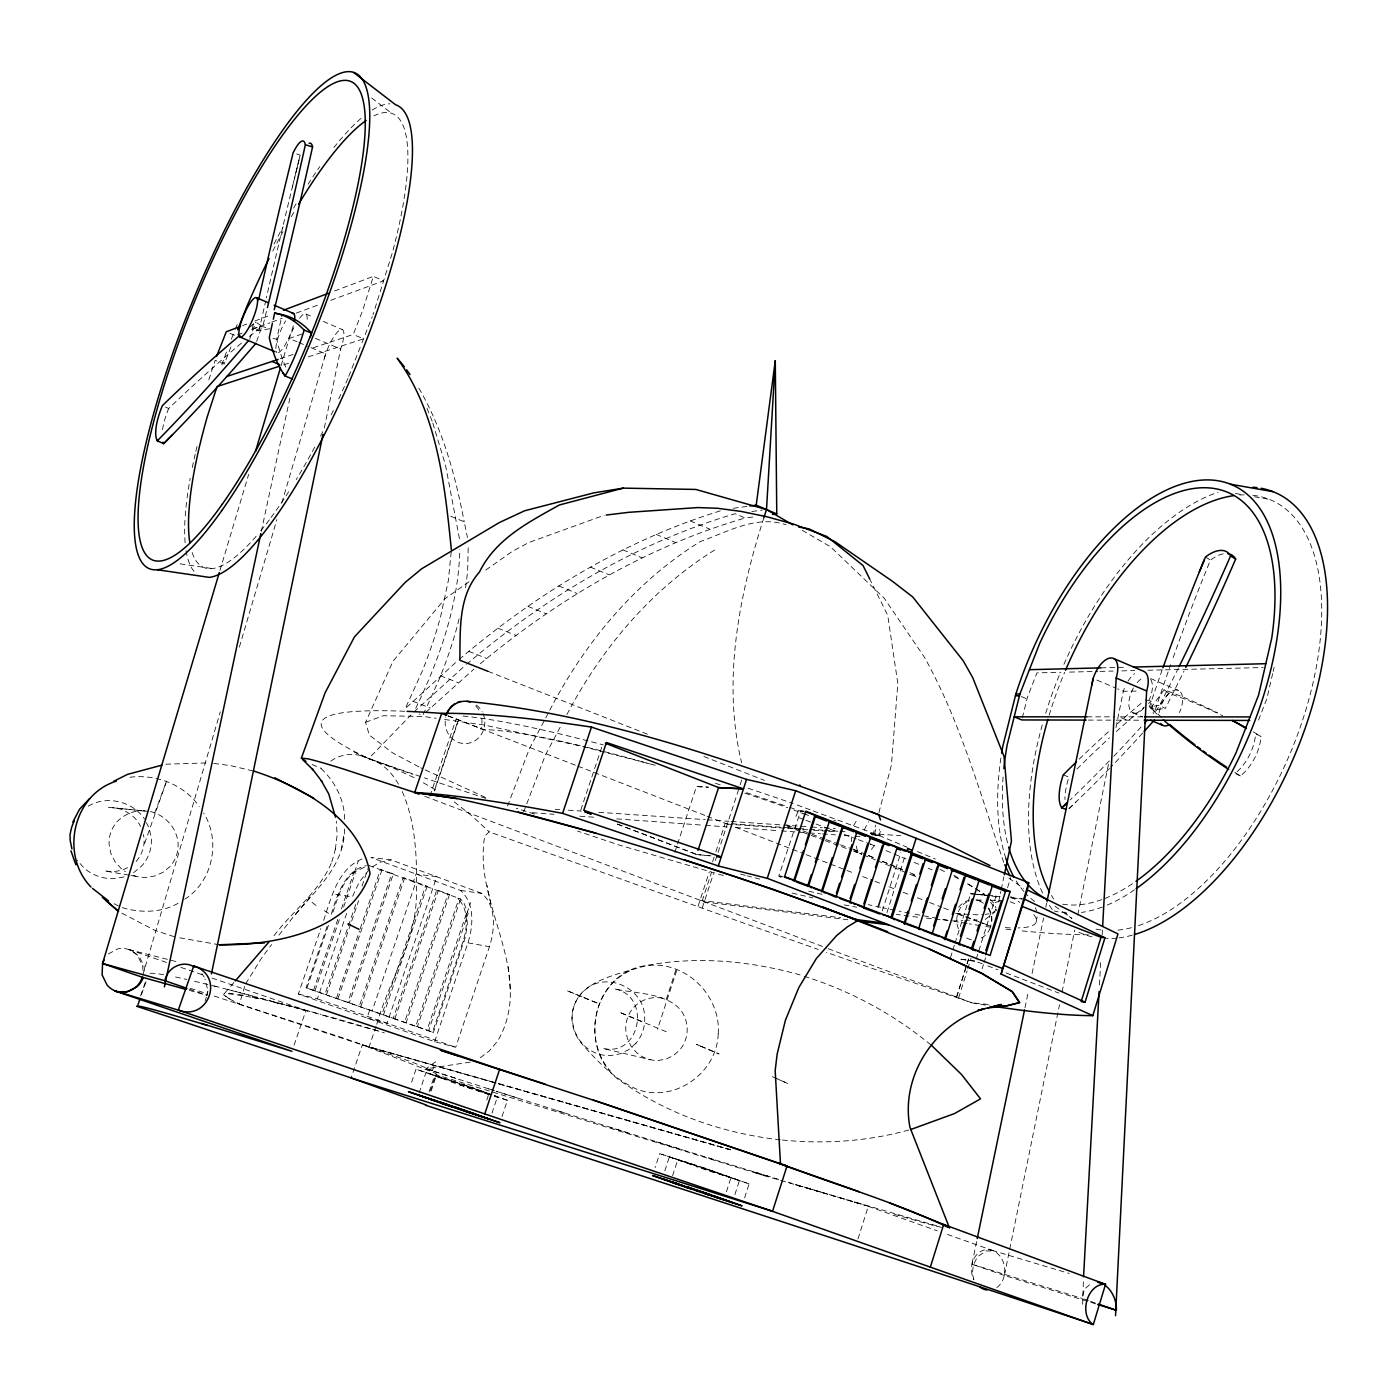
<?xml version="1.0" encoding="UTF-8"?>
<svg xmlns="http://www.w3.org/2000/svg" width="1397" height="1397" viewBox="0 0 1397 1397"><rect width="100%" height="100%" fill="white"/><g stroke="black" fill="none" stroke-linecap="round" stroke-linejoin="round"><path stroke-width="0.75" stroke-dasharray="5 3.75" d="M480.289 1057.739L489.317 1050.928L496.983 1041.813A77.83 50.135 84.4 0 0 509.853 1003.413C515.196 946.083 474.788 893.189 484.759 836.087L489.212 831.826L748.373 924.727A4674.589 68.383 21 0 0 818.38 949.489M344.518 828.945C344.657 869.353 309.697 894.691 287.712 924.011A79.332 5.85 -51.1 0 0 278.108 936.182M1082.658 1304.327L1083.443 1278.919M1099.456 985.007L1100.749 961.049M1102.181 934.925L1102.53 928.394M451.214 551.85L448.315 580.715L440.754 615.955A149.13 45.053 -68.6 0 1 421.824 672.184L405.252 708.611L457.605 660.781M996.829 1287.58C1006.608 1280.281 1007.097 1264.984 999.728 1255.816A19.698 16.397 82.5 0 0 983.523 1250.175C971.893 1254.209 968.767 1269.436 973.849 1279.669L972.766 1274.937A19.523 14.738 -75.6 0 1 978.633 1255.99L986.055 1250.944L994.018 1250.961L945.35 1233.691M851.297 841.623L851.768 836.873M335.35 849.393L337.148 834.969L336.328 821.244M465.603 587.683L467.628 571.548L468.239 545.267M1088.385 1300.607L1082.378 1298.512L1083.269 1293.116L1085.259 1288.488L1091.913 1282.76M1036.277 921.845L1037.185 916.502M341.252 849.708L344.291 832.577M1095.719 1303.855L1004.373 1275.444L1059.52 1004.67M1062.122 991.87L1074.712 930.035M1077.751 915.122L1109.008 761.609M1115.959 727.505L1123.345 691.253A21.636 10.879 -66.1 0 1 1125.353 686.032M207.891 991.049L207.018 995.31L188.193 990.054M324.331 427.953L340.641 349.04A23.766 6.112 -67.4 0 0 340.868 329.535A23.766 6.112 -67.4 0 0 325.676 353.878L323.65 360.793M1004.373 1275.444L971.928 1264.215L976.782 1240.711M1024.996 1007.743L1028.541 990.648M1032.069 973.552L1043.576 917.986M1045.794 907.299L1046.667 903.021M998.576 902.06L1000.793 891.548M1001.247 889.452L1003.902 876.827M261.309 531.436L290.541 395.141M285.844 367.201A2525.305 347.067 -63.5 0 1 276.728 339.227L282.107 314.639M1272.667 673.581L1266.904 698.675L1258.383 720.468M1273.156 671.486L1274.116 667.295M296.635 153.967L300.18 155.05L295.885 172.617A5014.951 2246.009 -58.2 0 0 266.373 297.91M459.089 618.888L458.129 622.887A148.85 45.734 -68.6 0 1 439.304 679.029L426.172 708.209M295.885 172.617L298.399 162.349M292.375 187.041L300.18 155.05M1022.29 717.831L1027.459 697.138L1036.958 672.865L1060.899 672.306M874.539 834.288L875.832 829.224M879.097 836.087L880.372 831.005M872.898 835.476L875.622 825.121M878.888 812.687L891.408 765.032L897.834 683.552L887.741 615.396L869.685 578.952M874.103 835.109L878.015 835.004L879.516 829.486M335.559 848.678L331.526 862.909L331.822 861.914C319.337 892.439 290.82 912.189 271.978 938.452M142.791 975.123L220.307 711.841M239.376 647.055L276.885 519.597M281.81 502.885L325.676 353.878L306.502 345.757M244.667 986.369L239.411 1004.111L342.981 1037.901L411.713 1061.964L432.494 1070.504L426.05 1068.81L435.427 1061.807L432.494 1070.504M327.09 926.49L306.048 987.801L432.459 1032.173L463.071 941.316C467.576 927.329 469.008 908.888 457.29 897.974L460.556 898.935L463.769 902.567L468.117 913.586L428.652 1030.602L427.045 1030.183L466.458 913.324L468.117 913.586M432.459 1032.173L433.419 1032.418L465.411 936.95L467.331 923.888L466.458 913.324M434.624 1041.691L467.925 942.835C473.356 925.897 474.945 903.457 460.539 890.448L370.991 857.461L391.09 859.906L481.948 893.416C496.581 906.688 494.957 929.476 489.456 946.712L455.684 1047.279L434.624 1041.691L298.364 993.983L320.839 928.568M219.94 570.5L248.666 474.334M281.129 365.63L289.249 338.458A23.871 5.867 -67.4 0 1 294.086 327.195M373.051 314.622L373.715 312.474M374.955 308.51L392.26 253.049A245.75 60.56 -67.4 0 0 373.802 115.899M330.81 300.32L383.599 280.814L373.348 276.379L362.766 310.204L353.214 334.459L310.588 348.639M956.456 997.126L968.575 958.586M956.683 997.214L968.802 958.674M958.604 997.947L967.108 970.898M967.772 968.819L971.037 958.412M976.206 959.18L995.974 896.193L1000.06 896.612L991.73 895.861L1000.025 897.765M982.161 968.68L983.436 964.594M984.082 962.55L986.003 956.421M1007.569 887.619L1010.729 877.56M857.985 1238.947L868.27 1206.344L853.113 1201.682M950.449 957.731L954.343 945.35M955.007 943.272L970.653 893.626L985.426 895.128M882.293 910.949L900.925 852.519M886.973 912.608L905.518 854.388M726.44 1191.693L730.928 1177.723L722.773 1174.65M734.909 1194.557L739.397 1180.57L685.613 1161.92M744.601 1197.858L749.089 1183.888L705.31 1168.294L659.646 1153.643L655.123 1167.578M221.809 364.966L222.437 363.01A255.145 62.9 -67.4 0 1 227.519 349.18M230.889 347.015L224.271 364.111L215.155 360.321L207.874 382.795M763.862 517.746C738.961 596.065 721.97 681.387 741.632 762.779M664.815 1170.878L669.338 1156.96L696.754 1165.744M672.586 1175.715L677.755 1159.789L684.967 1161.885M804.096 811.116L800.708 810.906L778.723 876.233L782.949 878.364M666.194 999.536L676.2 968.977L677.283 968.75L657.516 1029.152M698.063 906.234L709.292 871.938M712.61 861.792L715.264 853.689M715.928 851.664L725.2 823.27L729.531 823.584M702.167 901.013L711.422 872.671M715.404 860.535L717.377 854.458M718.041 852.432L739.484 786.878M740.148 784.817L742.855 776.54M702.307 907.84L713.518 873.544M674.786 852.432L696.457 786.511L708.489 787.192L696.422 786.616M501.994 1116.622L507.425 1100.277L463.018 1084.351L415.992 1069.229L410.474 1085.539M580.768 810.12L602.666 744.496M486.767 1100.103L488.81 1093.973L477.128 1089.573M491.971 1113.234L497.419 1096.907L494.311 1095.527M429.071 1091.843L434.572 1075.515L456.592 1082.518M430.328 1090.917L435.829 1074.59A403.89 6.723 18.9 0 0 434.764 1073.018L362.329 1044.851L351.084 1077.908M431.184 1090.935L436.702 1074.485M449.52 894.534L406.143 1022.691L404.571 1022.29L447.878 894.29L449.52 894.534L438.326 890.413L436.72 890.186L393.273 1018.326L306.048 987.801M393.273 1018.326L415.817 1026.236L458.915 898.69M415.817 1026.236L417.424 1026.655L460.556 898.935M466.947 913.411L470.614 902.532M419.083 1092.995L425.963 1072.564L473.967 1088.298M376.037 1026.376L369.087 1046.877L730.107 1149.644M376.736 1024.315C389.222 979.803 417.72 938.976 416.393 891.076C417.127 856.693 415.73 820.982 401.218 789.2M427.133 886.309L383.529 1014.746L381.975 1014.362L425.526 886.082L427.133 886.309L404.624 878.032L403.052 877.822L359.256 1006.381M394.862 1018.727L438.326 890.413M205.08 1000.968L206.372 997.196M336.433 998.366L359.5 930.873M360.199 928.83L380.455 869.528L393.343 873.893L349.372 1002.767L347.853 1002.382L391.771 873.684L393.343 873.893M337.934 998.75L382.027 869.737M429.927 796.08L456.19 718.984L458.356 719.822L434.188 790.807M360.793 1006.766L404.624 878.032M434.45 790.912L458.618 719.926M323.65 920.396C331.211 897.869 338.109 867.293 363.726 858.387M331.299 914.214C337.061 895.774 344.343 870.226 366.363 865.634M306.938 988.011L328.697 924.604M332.905 912.328C337.672 898.114 341.846 882.136 354 872.182L365.787 866.594M294.051 1045.2L305.995 1010.363L211.68 977.952M313.487 990.316L337.934 919.016M341.427 908.836L354 872.182M354.454 872.234L358.226 861.25M314.971 990.683L340.135 917.253M343.627 907.055L355.519 872.374M298.364 993.983L317.381 998.838L347.416 911.176M355.729 904.488L324.977 994.35L326.461 994.716L350.961 923.138M362.033 886.1L368.319 867.712M351.66 921.094L358.662 900.646M140.521 995.904L145.428 981.881M141.464 994.699L146.301 980.921M154.648 813.106L166.784 780.626L144.397 844.102M256.629 341.374L262.06 326.182L255.808 322.131A2895.108 1239.488 -81 0 0 249.452 327.369M249.661 339.209L255.808 322.131M507.53 805.964L529.411 748.74L544.708 719.839M523.613 812.076L545.441 754.956L561.769 724.205M348.726 376.404L361.177 344.78M361.963 342.789L372.248 316.648M1223.231 553.841A35.99 18.545 -56.5 0 0 1210.483 560.127L1209.365 562.747A3567.868 2429.523 -16.6 0 0 1172.118 660.554M418.838 766.831L392.33 752.686L369.279 735.014L365.612 722.266L392.976 661.287L444.997 598.702L471.61 579.999M415.712 708.419C439.584 658.755 458.565 604.988 459.857 549.405M425.317 710.008L422.732 715.369L419.24 714.007M545.721 717.918L548.777 712.138M549.789 710.217C584.767 642.672 635.181 581.816 700.281 541.547C727.959 531.838 756.214 514.76 786.127 524.783M566.868 714.6C601.845 647.876 652.294 588.015 717.045 548.567M245.715 983.732L261.187 958.691A79.332 5.85 -51.1 0 1 271.629 944.582M136.068 861.53C142.407 854.231 145.829 843.945 143.332 834.411M1156.943 714.077A2081.39 1058.874 -44.8 0 1 1150.726 708.314L1164.085 689.751A1712.216 880.948 -82.9 0 1 1217.486 712.784M1161.64 717.394A2067.106 1053.67 -44.9 0 1 1155.354 711.702L1168.713 693.156A1718.712 888.457 -83.1 0 1 1222.567 715.648M871.379 849.446L874.417 845.639L870.401 844.155M295.693 914.197L311.356 895.512M233.928 982.51L224.061 993.931L225.947 993.267M330.81 761.155C341.567 753.035 356.811 752.477 368.651 758.606L411.032 714.932M368.948 869.86L359.361 881.874L352.306 896.891L332.765 893.818M414.001 711.981L464.957 665.653M425.736 712.418L473.88 669.163M1069.019 808.653L1075.952 802.018M312.09 764.491L321.223 768.333M459.176 659.419C536.518 593.603 625.332 539.591 722.947 510.08M466.546 664.308C545.179 597.479 635.74 543.049 735.119 513.712L745.212 517.99L753.629 516.907M480.236 663.785C558.171 598.999 647.51 546.367 745.212 517.99M133.553 872.723L141.464 866.245A35.973 34.855 -75.1 0 0 151.295 838.34L149.217 828.299L146.406 822.728M985.199 919.453L995.153 911.752M108.337 953.959L117.872 948.842A21.392 20.361 75.6 0 1 137.639 955.723L142.616 965.868L143.105 971.561M485.807 570.028L512.42 551.326L528.922 542.49L604.185 515.283M372.528 866.769L379.967 862.246L391.09 859.906M629.436 971.002C592.52 988.465 583.614 1041.097 610.384 1071.132M178.083 903.335C160.934 912.974 139.892 913.114 121.399 907.386M184.753 899.179C212.833 881.717 221.075 840.802 203.683 813.106M788.31 827.059L789.829 826.186M127.616 867.729L121.766 870.331L113.209 871.711L104.496 870.907L128.943 875.133M88.221 806.174C106.783 795.05 132.471 801.232 144.537 819.009M242.624 325.606L246.71 324.069M254.883 320.996L271.228 314.849M334.547 290.995L373.348 276.379M237.42 334.843L243.497 332.591M251.617 329.587L269.9 322.847M271.926 322.096L282.072 318.341M296.286 313.085L318.621 304.825M365.612 722.266L383.389 715.735L423.448 716.469L436.126 718.268M301.962 334.023L289.249 338.458L296.915 341.706M995.066 902.637L999.955 900.925M280.133 358.767L294.348 354.035M283.713 364.844L289.86 362.836M308.266 356.846L363.517 338.842L353.214 334.459M222.437 363.01L224.882 362.225M908.801 1130.016C867.939 1141.332 824.632 1144.265 782.495 1140.039M252.333 328.487L262.723 326.601L269.499 328.801L259.074 330.67L252.333 328.487A5053.368 2228.075 -58.2 0 1 253.66 322.358M470.195 1062.122L426.05 1068.81L494.503 1090.725M124.089 876.949L113.698 878.643A45.56 44.18 -75.6 0 1 84.152 868.131L77.079 860.203M144.991 811.011C134.933 809.771 124.787 814.102 117.645 821.104A30.717 29.686 -76.2 0 0 109.158 845.063L110.957 853.689L114.991 861.652L120.998 868.41A38.854 37.544 -76.8 0 0 125.381 871.676M1162.234 669.792A3565.336 2439.337 -16.5 0 0 1149.521 706.812L1159.545 705.38L1165.308 708.436A1082.5 423.343 -59.5 0 0 1184.027 671.031M1149.521 706.812L1155.267 709.833L1165.308 708.436M733.32 508.281L747.884 506.29M751.848 511.494L762.325 510.115M952.422 920.937L962.673 920.466M964.716 920.379L977.009 919.82M165.841 764.194L209.515 762.814M1100.976 667.871L1127.012 667.207M1069.596 672.097L1097.885 671.433M1100.05 671.381L1113.112 671.066M1121.808 670.874L1134.87 670.56M1147.915 670.246L1263.237 667.539M129.904 777.256C155.958 773.938 184.142 784.538 199.212 806.471M1136.058 691.096L1123.345 691.253L1117.687 688.861M1086.936 716.836L1114.754 716.853M1142.659 716.871L1119.032 716.853L1126.942 720.171M1088.315 720.084L1114.073 720.154M1116.203 720.154L1142.03 720.206M983.401 903.23A19.733 18.388 87.6 0 0 975.944 900.087L982.108 900.07M990.473 900.262L1003.029 900.559M955.583 913.359L957.801 913.446A282.037 32.341 18.2 0 0 983.698 914.511M555.308 809.282L559.656 809.579M568.335 810.173L581.362 811.081M598.737 812.286L705.153 819.655M707.319 819.795L729.042 821.296M731.207 821.453L809.387 826.867M811.552 827.024L822.414 827.775M824.579 827.915L835.441 828.665M731.696 823.741L781.534 827.251M783.7 827.408L796.692 828.334M798.857 828.473L807.536 829.085M809.701 829.242L822.693 830.167M824.859 830.324L837.868 831.232M840.034 831.39L846.53 831.844M870.314 833.538L900.681 835.685M727.313 824.09L733.774 824.544M735.922 824.701L785.446 828.229M787.611 828.386L800.516 829.294M802.681 829.451L811.29 830.062M813.438 830.22L826.36 831.128M828.526 831.285L837.135 831.896M871.117 834.323L877.368 834.76M875.255 835.336L880.634 835.738M532.274 812.705L553.945 814.294M579.93 816.197L597.252 817.455M616.758 818.886L703.389 825.208M705.555 825.365L727.226 826.954M735.887 827.583L779.212 830.744M781.377 830.901L807.361 832.804M809.527 832.961L820.371 833.747M822.536 833.904L835.528 834.865M844.19 835.493L852.851 836.122M855.016 836.279L861.512 836.751M662.405 998.157C651.788 995.974 640.525 999.728 633.312 1007.813A29.04 26.386 -80 0 0 625.821 1030.602L627.445 1038.722L631.06 1046.161L636.403 1052.43A36.741 33.353 -80.2 0 0 658.755 1060.41L666.596 1058.874L673.756 1055.311L679.728 1049.968A29.023 26.316 -80.1 0 0 687.114 1027.301C684.041 991.992 639.18 994.751 614.261 988.832C651.753 995.38 640.752 1057.424 602.91 1048.396L650.74 1059.782M695.898 854.51L710.689 855.872M617.352 824.125L696.632 854.493L711.003 855.872M780.364 1139.83C724.711 1133.578 670.316 1115.173 624.005 1083.286C575.983 1054.927 589.796 972.818 646.357 965.519C697.574 955.897 750.172 960.909 800.079 974.914M987.539 895.337L995.974 896.193M148.326 811.343L108.669 807.344L141.394 810.662M1010.223 897.73L1022.464 898.952L1010.241 897.677M782.966 876.39L779.613 876.059L782.355 876.6M447.966 715.928L483.641 729.618A281.932 32.306 18.2 0 1 585.587 746.976M988.378 1004.46L971.456 1002.784A1286.48 132.75 19.7 0 0 989.251 1005.648M917.724 917.183L896.298 914.389M926.403 918.126L932.917 918.824M935.082 919.051L948.092 920.466M700.002 900.314L840.662 917.689M704.245 901.921L847.857 919.75M228.829 993.197L233.386 993.756M870.471 833.695L876.81 834.533L907.369 847.333M213.741 763.391L230.662 765.661L254.202 771.214M960.909 959.18L975.56 961.206M961.101 959.32L976.049 961.38M460.539 890.448L481.948 893.416M219.189 944.756L178.17 937.544M444.578 719.472L484.759 725.148L580.593 746.015M180.143 563.829L212.414 568.596M337.62 895.826L338.528 895.966M130.986 875.482L137.098 876.53M1235.367 493.455L1243.854 494.94M1254.471 496.791L1269.332 499.375M739.397 1180.57L669.338 1156.96M463.071 941.316L464.066 941.491M467.925 942.835L489.456 946.712M844.155 904.889L856.675 907.159M730.928 1177.723L718.075 1173.777M238.52 994.489L245.505 995.869M273.009 338.458L276.728 339.227M1145.365 699.862L1151.285 701.102L1153.311 713.762M252.193 997.248L258.288 998.611M792.064 893.085L812.897 897.887M749.089 1183.888L659.646 1153.643M507.425 1100.277L492.809 1095.877M301.909 1009.612L308.807 1011.341L305.995 1010.363M128.594 949.506L179.235 962.341M274.214 1002.4L282.404 1004.478M488.81 1093.973L415.992 1069.229M214.3 985.95L257.869 997.475M582.671 746.539L655.28 765.277M495.324 1096.366L497.419 1096.907M723.314 875.517L618.784 844.923L577.52 831.058M227.187 989.268L321.188 1014.432M260.401 998.366L308.807 1011.341M936.723 1225.868L756.144 1173.253M362.329 1044.851L496.354 1082.989M498.45 1083.583L730.928 1149.748M730.369 1149.818L365.193 1045.847L212.169 995.363M377.539 1030.689C326.793 1017.645 276.554 998.645 224.271 993.302L223.73 994.908L227.414 997.842L239.411 1004.111L233.701 1001.3M795.766 1184.953L799.905 1186.158M797.67 1185.389L866.192 1205.611M858.928 1203.463L788.31 1182.281M765.259 1175.96L435.829 1074.59M715.421 783.333L723.716 785.83M746.522 792.693L787.646 806.68M807.676 1188.149L822.833 1192.689M992.167 1250.402L1069.281 1273.47M778.775 1179.4L708.628 1157.938M754.624 1172.048L771.144 1177.077M713.378 1159.405L610.052 1127.274M656.538 1141.803L682.539 1149.871M971.928 1264.215L1082.378 1298.512M556.862 1110.528L627.166 1132.618M564.51 1112.938L496.564 1091.371M488.304 1088.734L494.171 1090.603M496.127 1091.232L519.562 1098.688M426.05 1068.81L457.395 1078.868M490.976 1095.038L476.831 1090.446M190.306 988.308L206.459 993.511M488.967 1094.637L458.74 1084.386M174.206 936.688L155.032 930.437L120.282 912.363M714.408 1172.729L696.457 1166.687M472.151 1089.084L448.804 1081.156M804.166 976.293C850.598 990.805 894.307 1014.484 931.712 1045.602M703.128 1167.735L720.992 1173.829M463.734 1084.945L489.282 1093.676M789.707 807.379L804.096 812.338M166.557 962.463L129.659 949.768L139.089 956.107L144.066 966.253A21.566 21.322 -48.4 0 1 144.467 970.024M180.911 967.388L203.473 975.141M188.979 989.059L207.018 995.31L207.524 989.146L205.01 979.035M1090.393 1301.288L1096.383 1303.366M317.381 998.838L455.684 1047.279M691.672 1164.888L677.755 1159.789M417.424 1026.655L433.419 1032.418M868.27 1206.344L937.23 1230.809M446.499 1080.003L434.572 1075.515M441.435 1078.397L425.963 1072.564M354.14 752.075L368.651 758.606L412.901 774.392M1063.204 774.933L1069.002 777.029A34.733 13.673 -69.7 0 0 1064.968 799.503M117.383 808.217C127.092 810.819 136.33 817.07 140.538 826.448M150.387 811.552C165.021 815.01 176.825 827.845 178.065 842.967A30.682 29.634 -76.4 0 1 169.701 866.804L162.978 872.322L154.927 875.936L146.109 877.368A38.854 37.544 -76.8 0 1 131.859 874.959M368.948 865.511L458.286 898.114M786.686 824.841L800.83 830.062M802.838 830.796L810.924 833.782M812.128 834.428L825.068 839.003M826.326 839.649L839.195 844.207M840.523 844.888L851.314 848.678M853.34 849.428L864.865 853.864M787.244 826.587L809.265 834.707M811.273 835.458L823.287 839.876M825.086 840.61L851.646 850.406M853.305 850.948L861.862 854.178L859.312 853.165M957.521 914.075L976.992 921.234M978.948 921.95L990.613 926.246A20.082 18.72 87.6 0 0 989.705 911.019A19.733 18.388 87.6 0 0 988.028 908.033M797.181 804.986L811.203 810.19M813.211 810.941L878.015 835.004M793.793 810.016L801.878 813.019M803.904 813.77L809.981 816.023M806.034 814.783L797.914 811.779L795.853 816.599L803.921 819.568M805.929 820.318L813.98 823.287M816.005 824.038L828.089 828.508M830.097 829.259L836.139 831.494M844.207 834.463L856.291 838.933M858.317 839.684L868.375 843.404M404.711 711.265A2272.028 113.209 12.7 0 0 368.651 758.606C383.022 762.587 393.692 774.34 400.171 787.332M424.88 796.342L826.622 948.004M828.229 948.72L971.491 1002.679L870.541 967.807A4674.589 68.383 21 0 1 826.483 952.335M360.897 755.672L391.631 767.32L414.053 777.623M617.352 824.125L696.649 854.458M977.586 962.009L985.723 965.1M987.731 965.903L997.895 969.762M1006.015 972.888L1058.839 993.075M412.726 701.189L430.241 707.982M448.315 715.928L575.791 765.346M577.817 766.132L705.083 815.481M707.109 816.25L729.426 824.911M735.398 827.234L804.148 853.881M806.174 854.667L854.685 873.474M862.787 876.6L872.898 880.529M874.906 881.315L880.983 883.655M889.068 886.798L895.128 889.156M903.213 892.281L909.29 894.639M917.375 897.765L927.486 901.694M929.511 902.479L941.63 907.177M943.656 907.963L949.716 910.32M957.801 913.446L990.875 926.263M440.265 675.677L458.006 682.609M1010.118 901.729L1018.203 904.889M468.641 651.299L486.575 658.406M488.077 671.363L649.43 735.014M703.878 756.493L764.403 780.382M857.339 852.414L854.789 851.402L861.355 854.073M497.838 628.161L515.999 635.425M527.856 606.35L546.262 613.789M558.695 585.954L577.363 593.55M590.355 567.077L609.302 574.865M450.707 516.244L464.206 521.797L467.471 537.513M622.835 549.842L642.079 557.84M868.27 855.401L874.225 857.88M882.171 861.181L888.125 863.643M890.099 864.481L902.008 869.423M909.953 872.723L915.908 875.203M852.851 849.149L860.849 852.467M868.829 855.802L874.819 858.282M882.817 861.6L888.806 864.097M890.797 864.918L902.794 869.912M863.363 854.912L875.43 859.923M877.438 860.762L917.619 877.456M641.537 1021.434L619.273 1012.179L667.137 1032.104M1021.329 696.544L1027.005 698.919M656.119 534.405L675.677 542.577M917.375 851.524L935.379 859.068M869.877 843.858L877.927 847.211M885.977 850.581L892.002 853.096M894.01 853.934L906.077 858.98M914.127 862.351L920.169 864.865M928.202 868.218L932.236 869.912M690.17 520.871L710.06 529.253M1132.496 712.627L1142.519 716.836M229.929 333.289L235.377 335.594M298.836 342.509L304.581 344.954M1096.924 680.077L1115.784 688.057M315.425 338.336L340.641 349.04M305.873 314.011L313.592 317.294M323.231 321.415L342.509 329.64M1150.691 678.593L1178.771 690.555M485.458 797.408L420.724 767.844M1240.361 775.876L1234.913 773.467A37.667 22.649 -64.7 0 0 1255.606 733.949L1261.037 736.394A37.632 22.684 -64.6 0 1 1240.361 775.876L1234.127 771.947M772.297 1076.685L788.03 1083.635L774.322 1077.558M165.527 407.068L168.688 408.518A2879.811 1231.473 -81 0 1 243.026 341.794M114.065 903.719L119.566 906.478M423.361 782.791L437.89 791.173M802.262 530.336L830.499 546.751L884.231 598.248L924.343 657.114C960.56 721.725 979.873 793.356 1003.937 862.857M328.522 913.254L322.096 909.447L322.864 909.971M953.732 875.203L960.909 879.621M968.104 884.039L984.274 894.01M1205.471 557.001L1210.483 560.127M229.422 998.942L223.799 994.681M1008.896 878.119L1023.442 888.352M1055.067 906.216L1071.936 918.475A232.286 119.601 -66.1 0 1 1064.357 912.049M1150.726 708.314L1155.354 711.702M1164.085 689.751L1168.713 693.156M320.996 768.542C335.263 781.639 344.657 800.341 344.64 819.899M315.966 905.431L309.837 900.611M371.637 97.947L391.736 113.401M454.287 801.913L471.976 815.9L489.212 831.826M912.782 874.051L915.856 876.775M990.543 902.235L996.812 910.477M201.832 973.657L204.224 977.079M418.89 388.261C442.849 429.158 455.387 475.556 464.206 521.797M427.011 408.361L432.144 421.161M1035.369 907.666L1036.661 911.071M857.374 850.913L855.802 843.386M432.826 423.116L445.556 465.323L459.665 539.871M491.046 904.75L487.151 885.436M308.126 897.118L308.65 898.935M508.316 966.741L510.394 991.241M990.7 927.224A4187.315 670.857 30.7 0 1 982.178 925.914M980.03 925.582A4187.315 670.857 30.7 0 1 969.274 923.871M967.126 923.504A4187.315 670.857 30.7 0 1 954.134 921.322M947.603 920.186A4187.315 670.857 30.7 0 1 939.238 918.702M937.143 918.335A4187.315 670.857 30.7 0 1 911.804 913.568M909.691 913.167A4187.315 670.857 30.7 0 1 899.039 911.054M894.936 910.233A4187.315 670.857 30.7 0 1 882.607 907.701M880.547 907.282A4187.315 670.857 30.7 0 1 868.131 904.645M822.117 894.342A4187.315 670.857 30.7 0 1 805.196 890.326M759.793 879.08A4187.315 670.857 30.7 0 1 753.594 877.491M751.534 876.949A4187.315 670.857 30.7 0 1 747.378 875.867M745.317 875.343A4187.315 670.857 30.7 0 1 737.005 873.16M534.492 814.049A4187.315 670.857 30.7 0 1 516.314 808.252M485.859 798.368A4187.315 670.857 30.7 0 1 424.461 777.867M420.497 776.522A4187.315 670.857 30.7 0 1 368.651 758.606M249.347 336.537A2879.811 1231.473 -81 0 1 262.06 326.182M162.541 429.612A38.557 12.975 -65.6 0 1 168.688 408.518M259.074 330.67A5014.951 2246.009 -58.2 0 1 265.447 302.014M266.478 311.356A1168.678 181.331 -75.6 0 1 262.723 326.601M293.283 325.745A21.269 5.169 -67.4 0 1 278.3 352.69M276.885 352.585A21.269 5.169 -67.4 0 1 276.047 351.136M275.838 348.482A21.269 5.169 -67.4 0 1 285.634 320.873M194.043 571.338A255.145 62.9 -67.4 0 1 185.976 550.156M185.12 542.769A255.145 62.9 -67.4 0 1 185.068 518.409M185.242 515.964A255.145 62.9 -67.4 0 1 186.831 500.074M187.093 497.978A255.145 62.9 -67.4 0 1 190.219 478.228M192.297 467.489A255.145 62.9 -67.4 0 1 195.388 453.396M195.859 451.336A255.145 62.9 -67.4 0 1 197.379 445.067M231.343 339.192A255.145 62.9 -67.4 0 1 234.486 331.194M235.272 329.186A255.145 62.9 -67.4 0 1 237.7 323.213M274.004 244.021A255.145 62.9 -67.4 0 1 283.172 226.663M293.545 208.17A255.145 62.9 -67.4 0 1 296.653 202.862M308.073 184.247A255.145 62.9 -67.4 0 1 319.808 166.627M333.883 147.576A255.145 62.9 -67.4 0 1 363.866 116.021M372.161 110.066A255.145 62.9 -67.4 0 1 389.92 103.832M347.94 378.395A245.75 60.56 -67.4 0 1 338.004 400.485M333.342 410.421A245.75 60.56 -67.4 0 1 329.535 418.262M322.847 431.638A245.75 60.56 -67.4 0 1 319.005 439.06M314.744 447.127A245.75 60.56 -67.4 0 1 296.234 479.608M288.673 491.727A245.75 60.56 -67.4 0 1 270.564 518.147M269.307 519.859A245.75 60.56 -67.4 0 1 259.405 532.414M256.157 536.256A245.75 60.56 -67.4 0 1 192.122 552.391M272.799 251.041A245.75 60.56 -67.4 0 1 282.98 231.64M291.292 216.692A245.75 60.56 -67.4 0 1 295.448 209.515M299.569 318.219A23.871 5.867 -67.4 0 1 306.711 322.672M476.394 705.066A21.199 19.837 -89.6 0 1 482.175 711.824M482.978 713.448A21.199 19.837 -89.6 0 1 466.703 743.518A21.199 19.837 -89.6 0 1 445.835 716.94M463.018 716.05A323.667 37.125 18.2 0 1 603.242 744.863M748.146 788.275A323.667 37.125 18.2 0 1 793.182 803.589M587.561 747.447A281.932 32.306 18.2 0 1 649.849 763.932M744.811 793.147A281.932 32.306 18.2 0 1 787.716 807.763M481.79 718.46A21.269 18.825 -84.3 0 1 480.725 729.321M475.713 705.991A20.885 18.475 -84.3 0 1 480.446 713.203M864.376 829.993A22.544 7.439 -69.7 0 1 868.515 821.838M150.055 973.342A3396.334 47.393 18.2 0 1 164.182 974.774M175.498 976.974A3396.334 47.393 18.2 0 1 186.971 979.507M194.55 981.288A3396.334 47.393 18.2 0 1 216.867 986.806M323.615 1015.27A380.927 8.103 18.6 0 1 384.35 1032.924M800.708 810.906A8.242 1.03 18 0 1 803.467 811.378M833.799 820.353A8.225 1.03 18 0 1 835.825 820.965M1088.333 934.803A1280.979 167.099 19.9 0 1 1018.762 930.559M1010.957 929.721A1280.979 167.099 19.9 0 1 1003.029 928.83M1253.353 731.923A1718.712 888.457 -83.1 0 1 1261.037 736.394M1076.982 768.996A2531.085 1170.599 -87.7 0 1 1109.462 737.826M1116.325 731.539A2531.085 1170.599 -87.7 0 1 1144.213 707.039M1148.456 703.477A2531.085 1170.599 -87.7 0 1 1151.285 701.102M1079.217 759.13A2524.065 1159.039 -87.5 0 1 1110.475 729.933M1117.373 723.768A2524.065 1159.039 -87.5 0 1 1143.951 701.032M1141.07 726.981A1192.741 373.226 -64.3 0 1 1112.187 757.942M1109.323 760.911A1192.741 373.226 -64.3 0 1 1070.102 799.975M1142.624 733.111A1189.685 373.191 -64.3 0 1 1110.964 766.988M1109.55 768.455A1189.685 373.191 -64.3 0 1 1069.072 808.566M1155.267 709.833A3567.868 2429.523 -16.6 0 1 1170.669 664.658M1178.422 667.976A1083.094 421.999 -59.5 0 1 1159.545 705.38M1150.639 679.483A19.244 9.709 -66.2 0 1 1149.207 699.775M1143.986 707.912A19.244 9.709 -66.2 0 1 1130.086 710.025A19.244 9.709 -66.2 0 1 1133.561 687.708M1137.21 682.574A19.244 9.709 -66.2 0 1 1143.287 677.842M1159.143 712.592A19.174 9.849 -66.1 0 1 1176.291 689.978A19.174 9.849 -66.1 0 1 1179.435 712.557M1132.251 935.187A240.755 123.984 -66.1 0 1 1119.049 937.893M1116.884 938.155A240.755 123.984 -66.1 0 1 1106.389 938.609M1091.895 936.793A240.755 123.984 -66.1 0 1 1075.673 930.594M1052.185 909.464A240.755 123.984 -66.1 0 1 1046.161 900.017M1042.599 893.032A240.755 123.984 -66.1 0 1 1042.581 723.838M1045.707 713.238A240.755 123.984 -66.1 0 1 1060.48 672.376M1063.92 664.326A240.755 123.984 -66.1 0 1 1217.835 492.338M1134.486 889.819A231.151 116.318 -66.2 0 1 1104.171 906.321M1102.338 907.037A231.151 116.318 -66.2 0 1 1081.453 912.416M1066.837 913.009A231.151 116.318 -66.2 0 1 1054.194 910.931M1034.688 901.502A231.151 116.318 -66.2 0 1 1025.398 893.207M1023.966 891.6A231.151 116.318 -66.2 0 1 1016.143 880.913M1005.84 858.299A231.151 116.318 -66.2 0 1 1000.951 757.471M1252.934 495.306A232.286 119.601 -66.1 0 1 1309.059 698.71A232.286 119.601 -66.1 0 1 1135.761 926.49M1131.465 927.695A232.286 119.601 -66.1 0 1 1116.709 930.245M1100.941 929.948A232.286 119.601 -66.1 0 1 1092.576 928.324M1053.792 899.109A232.286 119.601 -66.1 0 1 1051.487 895.442M1049.164 715.194A232.286 119.601 -66.1 0 1 1064.654 672.271M1239.75 495.027A232.286 119.601 -66.1 0 1 1244.203 494.852M1132.461 883.69A222.647 112.022 -66.2 0 1 1103.735 898.917M1101.884 899.598A222.647 112.022 -66.2 0 1 1061.214 903.929M1007.499 842.723A222.647 112.022 -66.2 0 1 1003.098 776.976M1128.025 681.16A21.636 10.879 -66.1 0 1 1134.556 673.686M975.839 899.93A19.995 17.567 -85.7 0 1 983.104 902.357M988.709 908.05A19.995 17.567 -85.7 0 1 991.329 924.604M990.298 927.887A19.995 17.567 -85.7 0 1 978.965 939.046M971.369 939.64A19.995 17.567 -85.7 0 1 964.314 936.514M958.429 928.743A19.995 17.567 -85.7 0 1 966.881 901.938M1033.728 914.494A323.807 37.16 18.2 0 1 1018.099 927.922M1010.241 927.87A323.807 37.16 18.2 0 1 1003.5 927.486M1010.712 896.577A323.807 37.16 18.2 0 1 1019.793 902.479M939.989 869.371A282.037 32.341 18.2 0 1 947.376 873.038M954.238 876.583A282.037 32.341 18.2 0 1 960.577 879.97M967.51 883.864A282.037 32.341 18.2 0 1 973.744 887.584M975.665 888.771A282.037 32.341 18.2 0 1 985.322 895.425M990.159 899.441A282.037 32.341 18.2 0 1 995.886 907.771M995.851 909.045A282.037 32.341 18.2 0 1 985.217 914.371M958.674 907.282A20.082 18.72 87.6 0 1 964.943 901.886A19.733 18.388 87.6 0 1 969.518 900.209M853.619 825.767A22.562 12.66 -67.4 0 1 856.518 820.842M941.543 1227.334A383.826 8.626 18.7 0 1 893.451 1213.993M718.198 1033.902C717.01 1073.333 674.122 1103.316 636.857 1089.241C614.488 1079.287 596.99 1061.039 581.1 1042.895C574.865 1035.194 571.6 1025.52 571.897 1015.619C575.162 980.607 617.16 974.809 644.104 966.165C683.447 958.552 721.219 994.542 718.198 1033.902M369.699 1010.136L367.027 1018.029L387.074 1023.25L436.755 876.757L415.992 874.033L413.337 881.821L415.887 882.171L372.178 1010.764L369.699 1010.136M635.914 1043.297L628.86 1049.584L620.425 1053.757L611.153 1055.538A43.167 39.413 -79.9 0 1 584.732 1046.143L578.41 1038.792L574.15 1030.043L572.229 1020.491A34.122 31.171 -79.7 0 1 581.1 993.721C601.112 969.186 644 985.741 644.646 1016.702A34.087 31.101 -79.7 0 1 635.914 1043.297M989.635 895.564L970.618 893.731L989.617 895.652M581.938 996.777L566.623 990.508L598.44 1003.587L581.938 996.777M700.246 1045.986L696.492 1044.415L719.071 1053.967L700.246 1045.986"/><path stroke-width="1.5" d="M1115.539 1315.695L1146.64 690.956A21.636 10.879 -66.1 0 0 1144.021 671.468L1113.706 658.546M1083.566 1276.753L1099.09 991.538M1102.652 926.228L1116.168 678.016A21.723 10.705 -66.2 0 0 1110.999 657.935A21.723 10.705 -66.2 0 0 1093.153 678.488L1091.79 685.036M775.283 360.688L776.767 513.939L756.214 505.173L775.283 360.688L766.499 509.556L763.862 517.746M164.392 986.911L260.837 533.549M1028.716 882.712L1027.371 889.976L1117.967 933.912L1092.786 1015.654L1001.073 974.076L1028.716 882.712L795.679 790.719L746.574 779.404L591.455 727.086A1108.991 114.921 17 0 0 441.696 713.361A2272.028 113.209 12.7 0 0 407.103 711.352M219.312 572.578L102.557 963.493L102.103 974.896L107.098 985.077A21.409 20.361 75.7 0 0 126.952 991.905L136.836 986.841A21.566 21.322 -48.4 0 0 143.245 977.498M69.85 835.563L70.898 830.534A36.025 34.942 -74.8 0 1 74.303 820.947M211.418 973.971L323.004 434.345M977.236 1238.563L1024.56 1009.891M1047.121 900.89L1093.153 678.488M1004.356 874.732L1011.445 841.081L1004.041 756.406L972.661 677.493L963.144 660.694L912.73 596.956L892.631 581.431L835.371 541.949L809.038 528.852L798.63 527.001M272.398 323.336L269.272 337.69A2510.042 337.707 -63.7 0 0 283.032 372.982L285.128 376.037L292.567 379.006M273.306 319.232L274.633 313.085L282.107 314.639A1952.43 309.139 -73.3 0 1 311.548 333.08A42.032 7.072 -68.5 0 1 310.431 336.869M1003.832 768.56A222.647 112.022 -66.2 0 1 1007.15 744.95L1019.897 693.995L1039.752 643.266A222.647 112.022 -66.2 0 1 1202.59 487.745A222.647 112.022 -66.2 0 1 1271.776 637.888L1258.592 695.095L1236.135 752.546A222.647 112.022 -66.2 0 1 1135.988 881.263M1136.075 888.719A231.151 116.318 -66.2 0 0 1278.307 629.261A231.151 116.318 -66.2 0 0 1187.66 482.402A231.151 116.318 -66.2 0 0 1015.881 693.96L1002.679 746.766A231.151 116.318 -66.2 0 0 1001.597 753.193M255.529 451.336L280.5 367.725M1104.957 937.771L1101.028 937.317L1081.173 1001.632L1085.067 1002.225L1104.957 937.771L1024.49 899.162M949.034 1227.404L943.673 1224.453L1105.533 1284.332L1093.31 1324.548L930.367 1267.131L943.673 1224.453L889.575 1202.939M971.858 947.55L973.814 941.368M977.044 931.066L979 924.884M984.169 908.399L988.709 893.975M972.312 949.541L992.411 885.576M985.828 950.606L1001.317 901.222M985.636 954.657L1005.683 890.78M1010.136 891.478L990.089 955.478L784.643 876.565L805.79 811.203L1010.136 891.478L1004.548 890.937L991.294 885.733A8.138 0.978 17.7 0 0 988.657 883.498A8.138 0.978 17.7 0 0 978.022 880.512A8.138 0.978 17.7 0 0 975.333 878.259A8.138 0.978 17.7 0 0 964.681 875.29A8.138 0.978 17.7 0 0 961.957 873.02A8.138 0.978 17.7 0 0 951.322 870.034A8.155 0.978 17.7 0 0 948.546 867.747A8.155 0.978 17.7 0 0 937.893 864.76A8.155 0.995 17.8 0 0 935.082 862.455A8.155 0.995 17.8 0 0 924.43 859.487A8.172 0.995 17.8 0 0 921.566 857.147A8.172 0.995 17.8 0 0 910.931 854.178A11.333 1.38 17.8 0 0 910.879 852.711M1001.073 974.076L1027.371 889.976M932.061 934.087L952.387 869.86M945.105 937.282L947.079 931.083M952.283 914.546L955.548 904.208M960.123 889.749L964.035 877.351M945.245 939.395L965.781 875.116M960.455 936.234L965.013 921.793M968.907 909.412L972.172 899.092M958.936 944.407L979.122 880.354M904.662 921.741L907.963 911.368M911.246 900.978L916.519 884.388M919.82 874.016L923.12 863.625M904.767 923.836L925.478 859.295M922.788 912.433L927.381 897.922M931.328 885.488L937.247 866.838M918.562 928.9L938.959 864.586M933.633 925.914L938.871 909.36M942.154 899.004L945.42 888.667M947.69 1227.09C893.888 1201.612 836.139 1184.988 780.486 1163.98L775.178 1070.556L777.169 1054.002L785.428 1020.177L798.84 987.522L816.354 958.534L836.646 935.536L847.35 926.892L858.195 920.326M863.835 903.859L871.588 879.639M875.465 867.52L882.555 845.307M863.521 907.771L884.196 843.09M137.343 1006.504A385.258 2.602 18.8 0 1 179.165 1020.299L353.982 1078.886L772.541 1211.286L787.035 1165.954L593.376 1100.085M878.137 907.09L896.804 848.625A8.19 0.995 17.9 0 0 893.836 846.268A8.19 0.995 17.9 0 0 883.201 843.299M903.335 850.651L906.897 850.93L907.666 848.555A11.333 1.397 17.8 0 1 909.918 849.498M916.153 838.27L890.954 917.392A11.351 1.153 18 0 0 888.317 916.432M912.363 853.899L891.81 918.44A11.351 1.17 18 0 0 890.308 917.34M821.925 890.029L832.368 857.583M836.279 845.429L842.164 827.181A8.225 1.013 18 0 0 839.003 824.719A8.225 1.013 18 0 0 828.386 821.768A8.242 1.013 18 0 0 825.19 819.306A8.242 1.013 18 0 0 814.573 816.354A8.242 1.03 18 0 0 813.7 814.87A8.242 1.03 18 0 0 805.336 811.867M843.107 826.937L822.204 891.897L821.034 891.076M836.384 893.294L839.632 883.183M841.588 877.106L851.978 844.714M856.85 832.35L836.017 897.206L827.95 893.731M850.127 898.585L854.667 884.441M859.854 868.27L867.624 843.998M849.795 902.497L870.541 837.729M794.195 879.377L803.397 850.913M805.37 844.818L814.573 816.354L826.413 820.999M794.439 881.228L815.481 816.092M808.095 884.703L811.36 874.557M815.289 862.368L825.767 829.888M808.339 886.571L829.329 821.523M792.85 524.87L766.499 509.556L695.793 489.439L623.306 488.129L593.708 492.897L524.626 510.778L499.34 522.565L421.597 568.823L405.252 582.339L354.471 636.857L325.064 692.877L301.368 758.117L308.266 758.903A2368.352 22.614 20.1 0 1 343.54 769.048L414.699 792.483A1113.007 91.154 17.4 0 1 562.589 813.368L718.302 865.948L767.25 878.329L795.679 790.719M718.302 865.948L746.574 779.404M697.976 850.406L718.582 787.559L743.483 788.851L606.42 742.505L583.789 810.312L721.271 856.867L717.045 856.466L721.271 856.867M562.589 813.368L591.455 727.086M772.541 1211.286L484.776 1113.933L499.672 1069.264L545.336 1084.177M499.672 1069.264L193.712 966.008L178.327 1010.118L115.148 990.997C126.132 994.978 139.176 988.639 142.18 977.202L186.098 989.46M138.024 1004.53L140.084 998.628M104.094 960.036L102.557 963.493L164.933 980.729C167.011 967.667 183.007 959.547 194.323 967.038M216.518 356.514L226.279 331.77L240.581 326.374M237.665 329.814L246.78 306.659A245.75 60.56 -67.4 0 1 269.027 258.515M1162.968 667.749A3565.336 2439.337 -16.5 0 1 1199.377 571.81L1205.471 557.001A36.025 18.493 -56.5 0 1 1230.582 555.919L1235.647 559.097A1082.5 423.343 -59.5 0 1 1185.756 667.469M1199.377 571.81L1204.354 559.691M72.854 822.047L79.559 809.23L89.53 798.647M235.342 980.869L269.167 941.718M239.917 335.315A2895.108 1239.488 -81 0 0 162.384 405.636A38.592 12.922 -65.6 0 0 157.285 440.788L163.659 443.67L172.495 434.746A1312.289 333.219 -62.4 0 0 255.948 343.278M165.265 442.046L172.495 434.746M157.285 440.788L158.891 439.217A1310.508 330.967 -62.4 0 0 248.352 340.763M1065.684 809.282L1061.79 807.885L1067.36 802.577L1063.309 806.436M113.681 781.29L127.529 774.375L161.825 765.172M518.165 812.128C633.452 841.692 746.697 878.783 858.16 920.448L773.99 889.61L683.832 859.609M283.469 310.221L328.417 293.3M226.489 376.596L278.108 359.431M279.644 366.171L217.024 386.585L207.297 416.638A245.75 60.56 -67.4 0 0 189.835 542.665M116.405 781.133C72.888 794.544 59.827 854.877 90.997 887.06M623.306 488.129L559.429 504.963C529.009 521.954 495.516 538.98 479.503 572.002C458.024 596.065 460.381 630.152 459.84 660.222L488.077 671.363M910.792 1129.509L954.5 1113.566L980.519 1098.863L961.555 1074.52L931.712 1045.602M241.471 943.918L219.189 944.756C272.572 945.804 350.245 931.886 370.048 873.823C360.356 818.939 302.922 786.965 254.202 771.214M749.962 506.011L756.214 505.173M772.558 514.48L776.767 513.939M606.228 515.039L628.807 512.315L697.871 507.565L717.534 508.281L741.178 511.424L767.11 516.82L793.444 524.067L826.78 536.413L863.032 565.523L869.685 578.952M243.183 943.743L264.382 942.958M1029.414 669.687L1100.976 667.871M1133.526 667.05L1265.822 663.697M1015.427 695.793L1019.443 695.758M1086.936 716.836L1014.187 716.801L1021.766 719.944L1086.168 720.084M1144.807 716.871L1250.053 716.923M1144.178 720.223L1249.756 720.45M1015.881 693.96L1019.897 693.995M718.547 787.664L743.483 788.851M466.755 701.294C609.179 715.124 745.142 766.062 878.73 814.678L880.529 820.022M1000.671 1005.753L1005.281 1006.224L1019.793 1002.627L1012.441 991.608L982.091 973.412L929.651 949.087L822.012 906.636M853.637 919.296L883.934 923.033M858.404 920.344L866.716 923.714M856.431 920.815L888.597 924.814M456.679 798.63L414.699 792.483L441.696 713.361L445.329 714.775M157.599 569.801L209.288 577.38A255.145 62.9 -67.4 0 0 363.814 346.98A255.145 62.9 -67.4 0 0 395.491 104.705L353.616 72.452M903.999 923.819L905.221 924.028M1230.513 484.218L1272.981 491.657M944.459 939.343L945.699 939.57M1097.588 1282.306L1100.539 1282.83M850.04 902.829L851.629 903.195M863.765 908.102L877.194 913.009M918.772 929.215L920.379 929.599M959.11 944.704L960.734 945.088M972.469 949.838L975.979 950.746M284.726 375.479L283.032 372.982M596.1 833.258L518.357 812.356L456.4 798.385L414.699 792.483L419.083 794.264M796.307 881.944L808.007 886.239M810.208 887.287L812.076 887.793M824.055 892.613L825.924 893.12M893.259 919.174L895.128 919.697M906.845 924.395L917.515 928.132M933.877 934.785L939.797 936.584M947.323 939.937L957.94 943.656M779.107 1163.457L859.347 1191.816M782.826 1164.766L787.035 1165.954M1099.334 1282.481L1105.533 1284.332C1087.32 1282.848 1078.362 1315.048 1093.31 1324.548C871.099 1250.28 648.225 1178.09 425.526 1105.202A404.449 2.829 18.8 0 0 424.251 1104.259L351.084 1077.908M258.637 299.831A5053.368 2228.075 -58.2 0 1 292.357 156.045L293.091 152.902A40.059 8.382 -74 0 1 305.367 144.729L312.561 146.912A1168.259 182.867 -75.6 0 1 274.231 309.75M784.223 877.106L790.231 879.097M839.737 898.428L848.66 901.676M853.515 903.702L855.523 904.33M201.29 1023.39L291.956 1051.33L115.148 990.997M922.264 930.105L931.799 933.772M962.62 945.612L964.629 946.223M1097.78 1304.501L1116.395 1310.299C1116.622 1300.747 1112.623 1290.933 1104.887 1285.1M441.4 1050.561L457.413 1055.643M440.317 1050.195L603.696 1103.578L780.486 1163.98M677.824 1183.923L662.23 1178.824L673.529 1182.892M799.311 785.114L800.306 785.446M436.248 1100.906L427.028 1097.972L433.716 1100.452M471.889 1113.426L481.319 1116.447L474.875 1114.055M848.678 916.816L860.849 921.339M683.22 1185.704L670.665 1181.67L679.029 1184.691M715.683 1197.212L732.342 1202.555L721.341 1198.574M465.969 1111.453L489.928 1119.364L469.567 1112.204M814.102 888.405L819.725 890.465M897.153 920.309L899.179 920.99M978.005 951.357L983.471 953.348M689.612 1187.834L652.539 1175.523L691.078 1188.83M704.734 1193.457L723.856 1199.674L703.494 1192.532M707.406 1194.435L742.034 1205.855L713.85 1195.989M438.658 1101.604L447.669 1104.625M469.392 1112.693L408.413 1091.668L457.116 1107.838M686.346 1186.559L709.833 1194.505M686.835 1186.821L696.527 1190.174M696.37 1190.803L707.825 1194.679M484.776 1113.933L178.327 1010.118C208.694 1021.539 225.039 975.647 193.712 966.008M455.387 1107.14L499.951 1122.751L430.573 1099.596M441.365 1103.298L453.012 1107.28M695.968 1189.895L720.66 1198.224M684.967 1186.926L698.465 1191.431M466.371 1110.999L418.401 1095.038L427.045 1098.234M674.384 1183.311L689.454 1188.358M463.175 1109.986L474.77 1113.898M164.933 980.729L186.971 988.36M1098.391 1304.065L1116.395 1310.299M102.557 963.493L142.18 977.202M768.787 1210.012L930.367 1267.131M966.654 946.887L968.523 947.585M857.566 904.994L863.206 907.439M870.855 811.64L940.53 840.907L989.967 865.564M855.435 919.261L887.654 931.729M767.25 878.329L1001.963 968.243M605.372 743.239L718.582 787.559M1022.237 906.461L1101.028 937.317M830.359 822.554L840.191 826.413M853.916 831.791L842.164 827.181A8.207 1.013 17.9 0 1 852.781 830.132A8.207 1.013 17.9 0 1 855.89 832.577L865.651 836.401M855.89 832.577A8.207 1.013 17.9 0 1 866.507 835.528A8.207 1.013 17.9 0 1 869.563 837.938L889.033 845.587M900.559 850.109L896.804 848.625A11.316 1.38 17.8 0 1 911.543 852.746M910.931 854.178L922.509 858.718M926.368 860.238L932.131 862.508M937.893 864.76L947.48 868.532M951.322 870.034L976.119 879.778M978.022 880.512L989.408 884.982M274.633 313.085A1965.073 306.764 -73.2 0 1 304.109 330.076L311.548 333.08M941.665 937.265L945.525 939.255M901.065 921.671L903.946 922.911M272.013 361.456L279.732 364.704M239.795 336.974L274.947 351.765M1150.552 720.223L1162.601 725.287M1116.168 678.016L1146.64 690.956M256.559 297.736A21.357 4.942 -67.5 0 1 247.706 329.5A21.357 4.942 -67.5 0 1 240.354 324.872A21.357 4.942 -67.5 0 1 256.559 297.736L268.276 302.712M274.126 305.21L293.632 313.522M855.558 919.313L858.16 920.448M1003.832 965.24L1085.067 1002.225M791.907 879.778L794.09 880.896M929.319 949.139L981.689 973.447L1012.022 991.608L1019.373 1002.609L1004.88 1006.207L987.993 1007.883L1001.335 1004.513L977.813 1010.415L984.029 1008.844C934.645 1023.564 900.105 1076.109 909.953 1127.344L949.541 1228.138M970.112 948.231L972.068 949.244M359.012 929.302L347.993 923.976L348.813 924.412M108.564 900.96L92.534 888.405M313.627 798.036L274.895 777.797M305.943 761.435L301.368 758.117M105.858 900.419L118.57 911.42L102.295 897.293M302.59 759.497L313.05 769.852L312.352 768.909L321.869 781.447M404.292 366.695L397.15 358.173C437.244 413.18 444.735 484.13 451.353 549.737M406.579 369.821L410.037 374.518M321.345 780.766L328.801 794.037L335.507 817.228M1004.792 864.691L1009.874 875.727M70.95 850.843L75.892 864.813M71.911 848.835L70.217 840.732A36.025 34.942 -74.8 0 1 70.147 836.646M304.109 330.076A42.05 6.985 -68.5 0 1 285.128 376.037M163.659 443.67A38.557 12.975 -65.6 0 1 162.943 442.098M309.069 143.245A40.024 8.452 -74 0 1 312.561 146.912M305.367 144.729A1168.678 181.331 -75.6 0 1 267.421 307.55M292.2 313.469A21.269 5.169 -67.4 0 1 294.33 321.24M298.556 204.276A245.75 60.56 -67.4 0 1 366.206 120.439M446.359 715.177A21.199 19.837 -89.6 0 1 470.16 701.958M446.045 715.142A21.269 18.807 -84.3 0 1 448.402 710.217M449.415 708.75A21.269 18.807 -84.3 0 1 454.496 703.983M457.465 702.412A20.885 18.475 -84.3 0 1 460.626 701.451M136.941 1006.364A3406.27 19.907 18.5 0 1 207.437 1025.45M909.674 849.411A11.316 1.397 17.8 0 1 912.293 850.389M877.892 913.428A11.351 1.153 18 0 1 880.11 913.935M882.712 914.651A11.351 1.153 18 0 1 885.506 915.506M869.563 837.938A8.19 1.013 17.9 0 1 879.272 840.557A8.19 1.013 17.9 0 1 883.969 843.282M1226.583 767.128A2067.106 1053.67 -44.9 0 1 1208.981 755.131M1206.117 753.07A2067.106 1053.67 -44.9 0 1 1203.271 751.01M1200.442 748.932A2067.106 1053.67 -44.9 0 1 1197.648 746.854M1194.854 744.741A2067.106 1053.67 -44.9 0 1 1169.673 724.414M1232.189 720.468A1718.712 888.457 -83.1 0 1 1245.653 727.61M1228.731 769.52A2081.39 1058.874 -44.8 0 1 1163.282 719.787M1232.748 720.765A1712.216 880.948 -82.9 0 1 1246.456 728.501M1061.79 807.885A34.75 13.621 -69.7 0 1 1063.204 774.933A2524.065 1159.039 -87.5 0 1 1076.528 761.732M1147.164 720.223A1192.741 373.226 -64.3 0 1 1144.719 722.947M1154.324 720.101A1189.685 373.191 -64.3 0 1 1144.091 731.504M1227.719 553.649A35.99 18.545 -56.5 0 1 1235.647 559.097M1230.582 555.919A1083.094 421.999 -59.5 0 1 1179.295 666.177M1168.032 725.322A19.174 9.849 -66.1 0 1 1160.628 723.489M1049.444 891.81A232.286 119.601 -66.1 0 1 1047.942 719.298M1065.509 670.246A232.286 119.601 -66.1 0 1 1233.534 495.673M1013.838 876.967A231.151 116.318 -66.2 0 1 1005.84 858.299M1047.174 899.336A222.647 112.022 -66.2 0 1 1008.651 847.088M1261.194 488.269A240.755 123.984 -66.1 0 1 1313.128 703.023A240.755 123.984 -66.1 0 1 1134.486 934.541M1252.865 487.221A240.755 123.984 -66.1 0 1 1257.056 487.623M987.068 1290.025A19.698 16.397 82.5 0 1 980.1 1287.231M906.897 850.93A11.333 1.38 17.8 0 1 909.15 851.873M886.292 915.611A11.351 1.17 18 0 1 888.562 916.537M991.294 885.733A8.12 0.978 17.6 0 1 1001.055 888.387A8.12 0.978 17.6 0 1 1005.369 890.954M1092.786 1015.654A1286.48 132.75 19.7 0 1 995.031 1006.538M590.931 813.997L584.837 811.674L590.931 813.997M221.791 510.569A268.416 62.341 -67.5 0 0 365.7 86.177A268.416 62.341 -67.5 0 0 168.461 365.787A268.416 62.341 -67.5 0 0 221.791 510.569M222.245 504.247A258.969 60.123 -67.5 0 0 361.439 94.612A258.969 60.123 -67.5 0 0 171.29 363.569A258.969 60.123 -67.5 0 0 222.245 504.247"/></g></svg>
